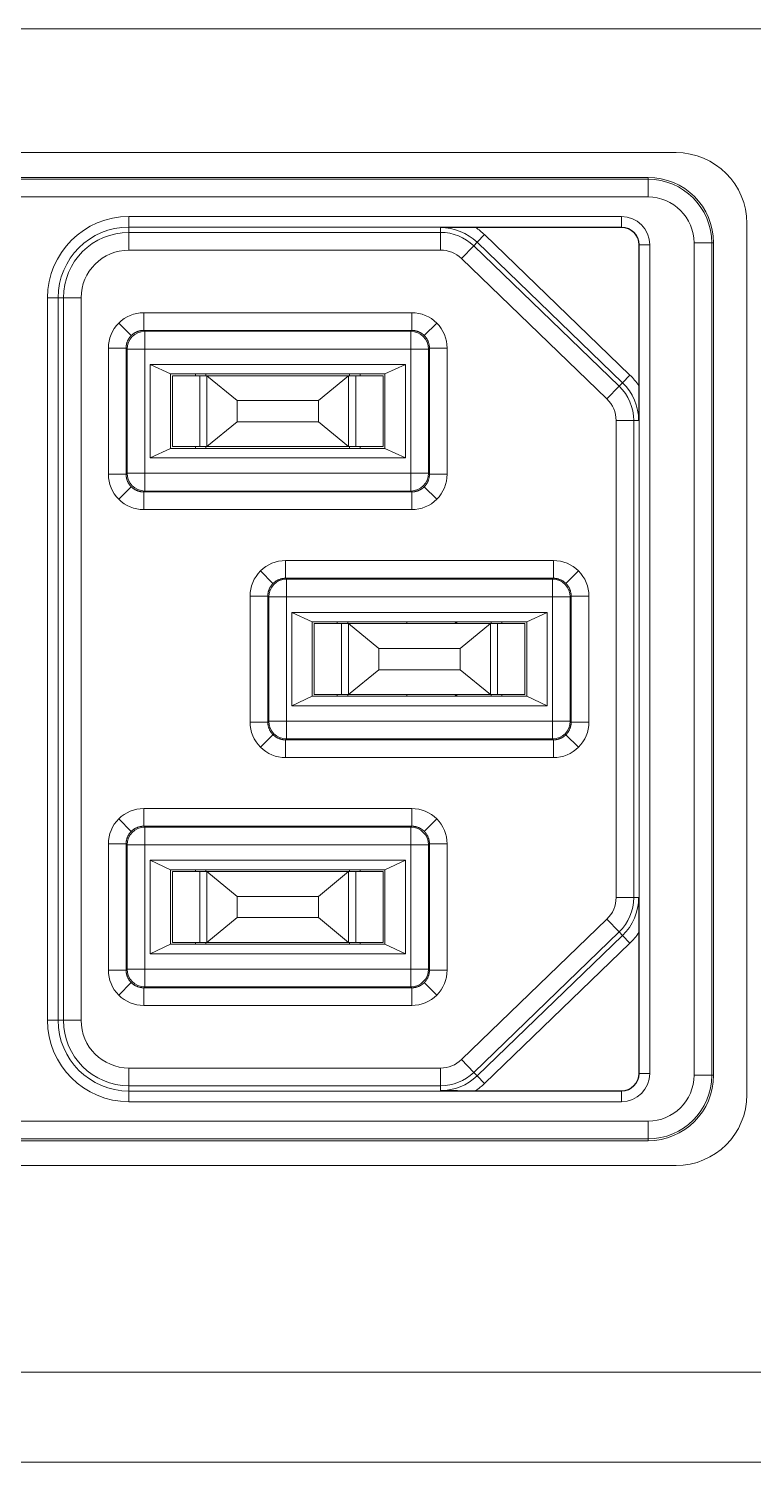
# Model space of a CAD drawing. Header units: metres. Extents: x 0.424 to 0.895, y -0.018 to 0.953.
# Drawn here: x 0.66552 to 0.68597, y 0.86661 to 0.90709 of the extents above; entities that cross this region are included whole.
import ezdxf

# ---------------------------------------------------------------- set-up
doc = ezdxf.new("R2010")
doc.units = ezdxf.units.M
doc.layers.add('Sichtbar (ISO)', color=7, linetype='Continuous', lineweight=50)
doc.layers.add('Sichtbar schmal (ISO)', color=7, linetype='Continuous', lineweight=35)

msp = doc.modelspace()

# ---------------------------------------------------------------- linework, layer by layer
at = {"layer": 'Sichtbar (ISO)', "lineweight": 9}
for p, q in [((0.6521897836999999, 0.903586928725143), (0.6837897836999998, 0.903586928725143)), ((0.6830000000000002, 0.9028868890251434), (0.6530000000000002, 0.9028868890251425)), ((0.6857897836999998, 0.901586928725143), (0.6857897836999998, 0.8769869287251431)), ((0.6822500000000002, 0.9014737551759384), (0.6781309300611753, 0.9014737551759384)), ((0.682736866150796, 0.8970087023267213), (0.6827368661507955, 0.9009868890251433)), ((0.6848500000000011, 0.8775368890251434), (0.6848500000000001, 0.9010368890251435)), ((0.6689476497308112, 0.8949689398327118), (0.6689476497308108, 0.8976048382175741)), ((0.6689476497308108, 0.8976048382175741), (0.67615235026919, 0.8976048382175742)), ((0.6695250000000003, 0.897336889025143), (0.6689476497308108, 0.8976048382175741)), ((0.67615235026919, 0.8976048382175742), (0.6755750000000005, 0.8973368890251432)), ((0.67615235026919, 0.8976048382175742), (0.67615235026919, 0.8949689398327119)), ((0.6695250000000003, 0.897336889025143), (0.6695250000000007, 0.895236889025143)), ((0.6755750000000005, 0.8973368890251432), (0.6695250000000003, 0.897336889025143)), ((0.6695750000000005, 0.8972868890251429), (0.6703500000000006, 0.8972868890251429)), ((0.6695750000000005, 0.8972868890251429), (0.6695750000000005, 0.895286889025143)), ((0.6702249999880794, 0.8972868890251429), (0.6702249999880794, 0.897336889025143)), ((0.6703500000000006, 0.8972868890251429), (0.6705500000000009, 0.8972868890251429)), ((0.6705250000000003, 0.897336889025143), (0.6705250000000003, 0.8972868890251429)), ((0.6745500000000004, 0.8972868890251431), (0.6705500000000004, 0.8972868890251429)), ((0.6705500000000009, 0.8952868890251431), (0.6705500000000004, 0.8972868890251429)), ((0.6714000000000008, 0.8965868890251429), (0.6705500000000004, 0.8972868890251429)), ((0.6745500000000004, 0.8972868890251431), (0.6737000000000005, 0.896586889025143)), ((0.6745500000000004, 0.8972868890251431), (0.6747500000000006, 0.8972868890251431)), ((0.6745500000000009, 0.8952868890251431), (0.6745500000000004, 0.8972868890251431)), ((0.6745750000000005, 0.8972868890251431), (0.6745750000000005, 0.8973368890251431)), ((0.6747500000000006, 0.8972868890251431), (0.6755250000000003, 0.8972868890251431)), ((0.6748750000119215, 0.8973368890251431), (0.6748750000119215, 0.8972868890251431)), ((0.6755250000000003, 0.8972868890251431), (0.6755250000000007, 0.8952868890251431)), ((0.6755750000000005, 0.895236889025143), (0.6755750000000005, 0.8973368890251432)), ((0.6737000000000005, 0.896586889025143), (0.6714000000000008, 0.8965868890251429)), ((0.6714000000000008, 0.895986889025143), (0.6714000000000008, 0.8965868890251429)), ((0.6737000000000005, 0.895986889025143), (0.6737000000000005, 0.896586889025143)), ((0.6705500000000009, 0.8952868890251431), (0.6714000000000008, 0.895986889025143)), ((0.6737000000000005, 0.895986889025143), (0.6714000000000008, 0.895986889025143)), ((0.6737000000000005, 0.895986889025143), (0.6745500000000009, 0.8952868890251431)), ((0.6689476497308112, 0.8949689398327118), (0.6695250000000007, 0.895236889025143)), ((0.6695250000000007, 0.895236889025143), (0.6755750000000005, 0.895236889025143)), ((0.6695750000000005, 0.895286889025143), (0.6703500000000006, 0.895286889025143)), ((0.6702249999880798, 0.895236889025143), (0.6702249999880798, 0.895286889025143)), ((0.6703500000000006, 0.895286889025143), (0.6705500000000009, 0.895286889025143)), ((0.6705250000000007, 0.895286889025143), (0.6705250000000007, 0.895236889025143)), ((0.6745500000000009, 0.8952868890251431), (0.6705500000000009, 0.8952868890251431)), ((0.6745500000000009, 0.8952868890251431), (0.6747500000000006, 0.8952868890251431)), ((0.6745750000000005, 0.895236889025143), (0.6745750000000005, 0.8952868890251431)), ((0.6747500000000006, 0.8952868890251431), (0.6755250000000007, 0.8952868890251431)), ((0.6748750000119215, 0.8952868890251431), (0.6748750000119215, 0.895236889025143)), ((0.6755750000000005, 0.895236889025143), (0.67615235026919, 0.8949689398327119)), ((0.67615235026919, 0.8949689398327119), (0.6689476497308112, 0.8949689398327118)), ((0.6729476497308112, 0.8906048382175742), (0.6801523502691905, 0.8906048382175744)), ((0.6735250000000007, 0.890336889025143), (0.6729476497308112, 0.8906048382175742)), ((0.6729476497308112, 0.8879689398327119), (0.6729476497308112, 0.8906048382175742)), ((0.6801523502691905, 0.8906048382175744), (0.6795750000000009, 0.8903368890251432)), ((0.6801523502691905, 0.8906048382175744), (0.6801523502691905, 0.8879689398327121)), ((0.6795750000000009, 0.8903368890251432), (0.6735250000000007, 0.890336889025143)), ((0.6735250000000007, 0.890336889025143), (0.6735250000000007, 0.8882368890251431)), ((0.6735750000000009, 0.8902868890251431), (0.674350000000001, 0.8902868890251431)), ((0.6735750000000009, 0.8902868890251431), (0.6735750000000009, 0.8882868890251429)), ((0.6742249999880798, 0.8902868890251431), (0.6742249999880798, 0.890336889025143)), ((0.674350000000001, 0.8902868890251431), (0.6745500000000009, 0.8902868890251431)), ((0.6745250000000007, 0.890336889025143), (0.6745250000000007, 0.8902868890251431)), ((0.6785500000000009, 0.8902868890251432), (0.6745500000000009, 0.8902868890251431)), ((0.6745500000000009, 0.8882868890251432), (0.6745500000000009, 0.8902868890251431)), ((0.6754000000000008, 0.889586889025143), (0.6745500000000009, 0.8902868890251431)), ((0.676190606163995, 0.8903368890251431), (0.676190606163995, 0.8902868890251431)), ((0.6775500000000009, 0.8902868890251432), (0.677600000000001, 0.8903368890251431)), ((0.677600000000001, 0.8903368890251431), (0.677600000000001, 0.8902868890251432)), ((0.6785500000000009, 0.8902868890251432), (0.677700000000001, 0.8895868890251433)), ((0.6785500000000009, 0.8902868890251432), (0.6787500000000006, 0.8902868890251432)), ((0.6785500000000009, 0.8882868890251434), (0.6785500000000009, 0.8902868890251432)), ((0.6785750000000009, 0.8902868890251432), (0.6785750000000009, 0.8903368890251431)), ((0.6787500000000006, 0.8902868890251432), (0.6795250000000007, 0.8902868890251432)), ((0.6788750000119219, 0.8903368890251431), (0.6788750000119219, 0.8902868890251432)), ((0.6795250000000007, 0.8902868890251432), (0.6795250000000007, 0.8882868890251432)), ((0.6795750000000009, 0.8882368890251431), (0.6795750000000009, 0.8903368890251432)), ((0.677700000000001, 0.8895868890251433), (0.6754000000000008, 0.889586889025143)), ((0.6754000000000008, 0.8889868890251431), (0.6754000000000008, 0.889586889025143)), ((0.677700000000001, 0.8889868890251433), (0.677700000000001, 0.8895868890251433)), ((0.6745500000000009, 0.8882868890251432), (0.6754000000000008, 0.8889868890251431)), ((0.677700000000001, 0.8889868890251433), (0.6754000000000008, 0.8889868890251431)), ((0.677700000000001, 0.8889868890251433), (0.6785500000000009, 0.8882868890251434)), ((0.6729476497308112, 0.8879689398327119), (0.6735250000000007, 0.8882368890251431)), ((0.6735250000000007, 0.8882368890251431), (0.6795750000000009, 0.8882368890251431)), ((0.6735750000000009, 0.8882868890251429), (0.674350000000001, 0.8882868890251429)), ((0.6742249999880798, 0.8882368890251431), (0.6742249999880798, 0.8882868890251429)), ((0.674350000000001, 0.8882868890251429), (0.6745500000000009, 0.8882868890251429)), ((0.6745250000000007, 0.8882868890251429), (0.6745250000000007, 0.8882368890251431)), ((0.6785500000000009, 0.8882868890251434), (0.6745500000000009, 0.8882868890251432)), ((0.676190606163995, 0.8882868890251432), (0.676190606163995, 0.8882368890251431)), ((0.677600000000001, 0.8882368890251431), (0.6775500000000009, 0.8882868890251432)), ((0.677600000000001, 0.8882868890251432), (0.677600000000001, 0.8882368890251431)), ((0.6785500000000009, 0.8882868890251432), (0.6787500000000006, 0.8882868890251432)), ((0.6785750000000009, 0.8882368890251431), (0.6785750000000009, 0.8882868890251432)), ((0.6787500000000006, 0.8882868890251432), (0.6795250000000007, 0.8882868890251432)), ((0.6788750000119219, 0.8882868890251432), (0.6788750000119219, 0.8882368890251431)), ((0.6795750000000009, 0.8882368890251431), (0.6801523502691905, 0.8879689398327121)), ((0.6801523502691905, 0.8879689398327121), (0.6729476497308112, 0.8879689398327119)), ((0.6689476497308112, 0.8809689398327117), (0.6689476497308112, 0.883604838217574)), ((0.6689476497308112, 0.883604838217574), (0.6761523502691905, 0.8836048382175743)), ((0.6695250000000013, 0.883336889025143), (0.6689476497308112, 0.883604838217574)), ((0.6755750000000009, 0.8833368890251431), (0.6695250000000013, 0.8833368890251428)), ((0.6695250000000013, 0.883336889025143), (0.6695250000000013, 0.881236889025143)), ((0.6695750000000009, 0.8832868890251429), (0.670350000000001, 0.8832868890251429)), ((0.6695750000000009, 0.8832868890251429), (0.6695750000000009, 0.8812868890251427)), ((0.6702249999880803, 0.8832868890251429), (0.6702249999880803, 0.883336889025143)), ((0.670350000000001, 0.8832868890251429), (0.6705500000000009, 0.8832868890251429)), ((0.6705250000000013, 0.883336889025143), (0.6705250000000013, 0.8832868890251429)), ((0.6745500000000009, 0.8832868890251433), (0.6705500000000009, 0.883286889025143)), ((0.6705500000000009, 0.881286889025143), (0.6705500000000009, 0.883286889025143)), ((0.6714000000000012, 0.8825868890251429), (0.6705500000000009, 0.883286889025143)), ((0.6745500000000009, 0.8832868890251433), (0.673700000000001, 0.8825868890251432)), ((0.6745500000000009, 0.883286889025143), (0.6747500000000011, 0.883286889025143)), ((0.6745500000000009, 0.8812868890251433), (0.6745500000000009, 0.8832868890251433)), ((0.6745750000000009, 0.883286889025143), (0.6745750000000009, 0.8833368890251431)), ((0.6747500000000011, 0.883286889025143), (0.6755250000000013, 0.883286889025143)), ((0.6748750000119219, 0.8833368890251431), (0.6748750000119219, 0.883286889025143)), ((0.6755250000000013, 0.883286889025143), (0.6755250000000013, 0.8812868890251433)), ((0.6761523502691905, 0.8836048382175743), (0.6755750000000009, 0.8833368890251431)), ((0.6755750000000009, 0.881236889025143), (0.6755750000000009, 0.8833368890251431)), ((0.6761523502691905, 0.8836048382175743), (0.6761523502691905, 0.880968939832712)), ((0.673700000000001, 0.8825868890251432), (0.6714000000000012, 0.8825868890251429)), ((0.6714000000000012, 0.881986889025143), (0.6714000000000012, 0.8825868890251429)), ((0.673700000000001, 0.881986889025143), (0.673700000000001, 0.8825868890251432)), ((0.6705500000000009, 0.881286889025143), (0.6714000000000012, 0.881986889025143)), ((0.673700000000001, 0.881986889025143), (0.6714000000000012, 0.881986889025143)), ((0.673700000000001, 0.881986889025143), (0.6745500000000009, 0.8812868890251433)), ((0.6695750000000009, 0.8812868890251427), (0.670350000000001, 0.881286889025143)), ((0.6702249999880803, 0.881236889025143), (0.6702249999880803, 0.8812868890251427)), ((0.670350000000001, 0.881286889025143), (0.6705500000000009, 0.881286889025143)), ((0.6705250000000013, 0.881286889025143), (0.6705250000000013, 0.881236889025143)), ((0.6745500000000009, 0.8812868890251433), (0.6705500000000009, 0.881286889025143)), ((0.6745500000000009, 0.8812868890251433), (0.6747500000000011, 0.8812868890251433)), ((0.6745750000000009, 0.881236889025143), (0.6745750000000009, 0.881286889025143)), ((0.6747500000000011, 0.8812868890251433), (0.6755250000000013, 0.8812868890251433)), ((0.6748750000119219, 0.8812868890251433), (0.6748750000119219, 0.881236889025143)), ((0.6827368661507964, 0.8775868890251435), (0.682736866150796, 0.8815650757235655)), ((0.6689476497308112, 0.8809689398327117), (0.6695250000000013, 0.881236889025143)), ((0.6761523502691905, 0.880968939832712), (0.6689476497308112, 0.8809689398327117)), ((0.6695250000000013, 0.881236889025143), (0.6755750000000009, 0.881236889025143)), ((0.6755750000000009, 0.881236889025143), (0.6761523502691905, 0.880968939832712)), ((0.6781309300611763, 0.877100022874348), (0.6822500000000011, 0.877100022874348)), ((0.6530000000000011, 0.8756868890251424), (0.6830000000000012, 0.8756868890251435)), ((0.6837897836999998, 0.874986928725143), (0.6521897836999999, 0.874986928725143))]:
    msp.add_line(p, q, dxfattribs=at)
for centre, radius, start, end in [((0.6837897836999998, 0.901586928725143), 0.002, 0, 90), ((0.6830000000000007, 0.9010368890251435), 0.001849999999999909, 0, 90), ((0.6822500000000002, 0.9009868890251433), 0.0004868661507953221, 0, 90), ((0.6822500000000011, 0.8775868890251435), 0.0004868661507952083, 270, 0), ((0.6830000000000012, 0.8775368890251434), 0.001850000000000023, 270, 0), ((0.6837897836999998, 0.8769869287251431), 0.002, 270, 0)]:
    msp.add_arc(centre, radius, start, end, dxfattribs=at)
for points, knots in [([(0.6771439606612477, 0.9014715205562187), (0.6772623870607315, 0.901471920047752), (0.6776203096668567, 0.901473096772506), (0.6779998222770721, 0.9014737551759384), (0.6781309300611753, 0.9014737551759384)], [0, 0, 0, 0.2500000000000002, 0.7499999999999915, 1, 1, 1]), ([(0.6827346315310767, 0.8825520451234932), (0.6827350310226099, 0.8824336187240066), (0.6827362077473637, 0.8820756961178844), (0.682736866150796, 0.8816961835076689), (0.682736866150796, 0.8815650757235654)], [0, 0, 0, 0.25000000000003, 0.7500000000002399, 1, 1, 1])]:
    msp.add_open_spline(points, degree=2, knots=knots, dxfattribs=at)
for points in [[(0.682736866150796, 0.8970087023267213), (0.682736866150796, 0.8968775897001031), (0.6827364386928614, 0.8966246000472815), (0.6827358039343155, 0.8963787241607765), (0.6827350290582924, 0.8961395770186391), (0.6827346315310763, 0.8960217329267937)], [(0.6781309300611763, 0.8771000228743481), (0.6779998174345581, 0.8771000228743481), (0.6777468277817368, 0.8771004503322821), (0.6775009518952313, 0.8771010850908283), (0.6772618047530921, 0.8771018599668512), (0.6771439606612482, 0.8771022574940674)]]:
    msp.add_open_spline(points, degree=2, dxfattribs=at)
at = {"layer": 'Sichtbar schmal (ISO)', "lineweight": 9}
for p, q in [((0.7539999999999998, 0.9070868890251427), (0.5205999999999997, 0.9070868890251427)), ((0.6530000000000002, 0.9028343715139142), (0.6830000000000002, 0.9028343715139149)), ((0.6830000000000002, 0.9028343715139149), (0.6830000000000002, 0.9028868890251434)), ((0.6830000000000002, 0.9023344476663367), (0.6830000000000002, 0.9028343715139149)), ((0.6830000000000002, 0.9023344476663367), (0.6530000000000002, 0.9023344476663357)), ((0.6683500000000006, 0.901784645956899), (0.6822500000000002, 0.9017846459568992)), ((0.6683500000000006, 0.901784645956899), (0.6683500000000006, 0.9014846544054234)), ((0.6822500000000002, 0.9014846544054238), (0.6822500000000002, 0.9017846459568992)), ((0.6822500000000002, 0.9014846544054238), (0.6683500000000006, 0.9014846544054231)), ((0.6683500000000006, 0.9013345082122228), (0.6683500000000006, 0.9014846544054231)), ((0.6683500000000006, 0.9013345082122228), (0.6771439606612477, 0.901334508212223)), ((0.6683500000000006, 0.9008345222930971), (0.6683500000000006, 0.9013345082122228)), ((0.6771439606612477, 0.901334508212223), (0.6771439606612477, 0.9014715205562187)), ((0.6771439606612477, 0.901334508212223), (0.6771439606612477, 0.9008345222930974)), ((0.6783836640236561, 0.9012706394370253), (0.6781752723813568, 0.9010548435742836)), ((0.6783836640236561, 0.9012706394370253), (0.682489703362409, 0.8973054833386758)), ((0.6822500000000002, 0.9014737551759384), (0.6822500000000002, 0.9014846544054238)), ((0.6771439606612477, 0.9008345222930974), (0.6683500000000006, 0.9008345222930971)), ((0.6780800956097439, 0.9009562851421097), (0.6777327762059114, 0.9005966253708737)), ((0.6780800956097439, 0.9009562851421099), (0.6781752723813568, 0.9010548435742838)), ((0.6780800956097439, 0.9009562851421099), (0.6821861349484968, 0.8969911290437602)), ((0.6822813117201096, 0.897089687475934), (0.6781752723813568, 0.9010548435742838)), ((0.6827368661507955, 0.9009868890251433), (0.6827477653802809, 0.9009868890251433)), ((0.6827477653802809, 0.9009868890251433), (0.6830477569317561, 0.9009868890251433)), ((0.6827477653802814, 0.8775868890251435), (0.6827477653802809, 0.9009868890251433)), ((0.6830477569317561, 0.9009868890251433), (0.683047756931757, 0.8775868890251435)), ((0.6842975586411937, 0.9010368890251435), (0.6847974824887721, 0.9010368890251435)), ((0.6842975586411947, 0.8775368890251434), (0.6842975586411937, 0.9010368890251435)), ((0.6847974824887721, 0.9010368890251435), (0.6848500000000001, 0.9010368890251435)), ((0.6847974824887721, 0.9010368890251435), (0.6847974824887726, 0.8775368890251434)), ((0.6818388155446644, 0.896631469272524), (0.6777327762059114, 0.9005966253708737)), ((0.6660522430682452, 0.8790868890251429), (0.6660522430682447, 0.8994868890251428)), ((0.6660522430682447, 0.8994868890251428), (0.6663522346197203, 0.8994868890251428)), ((0.6663522346197203, 0.8994868890251428), (0.6663522346197207, 0.8790868890251429)), ((0.6665023808129206, 0.8994868890251428), (0.6663522346197203, 0.8994868890251428)), ((0.666502380812921, 0.8790868890251426), (0.6665023808129206, 0.8994868890251428)), ((0.6670023667320463, 0.8994868890251428), (0.6665023808129206, 0.8994868890251428)), ((0.6670023667320463, 0.8994868890251428), (0.6670023667320472, 0.8790868890251429)), ((0.6687689625032146, 0.8990678884449927), (0.6763310374967866, 0.8990678884449932)), ((0.6687689625032146, 0.8985679074834609), (0.6687689625032146, 0.8990678884449927)), ((0.6763310374967866, 0.8990678884449932), (0.6763310374967866, 0.898567907483461)), ((0.6684154044950766, 0.8984214845300666), (0.6680618780274051, 0.8987750109977379)), ((0.6766845955049245, 0.8984214845300671), (0.6770381219725957, 0.8987750109977384)), ((0.6763310374967866, 0.898567907483461), (0.6687689625032146, 0.8985679074834609)), ((0.6687689625032146, 0.8985679074834609), (0.668795655605298, 0.8985412143813776)), ((0.668795655605298, 0.8985412143813776), (0.6763043443947029, 0.8985412143813778)), ((0.668795655605298, 0.8985412143813774), (0.668795655605298, 0.8980412334198453)), ((0.6763043443947029, 0.8985412143813778), (0.6763310374967866, 0.898567907483461)), ((0.6763043443947029, 0.8980412334198457), (0.6763043443947029, 0.8985412143813778)), ((0.6677690005801508, 0.894505851528357), (0.6677690005801503, 0.8980679265219287)), ((0.6682689815416827, 0.8980679265219287), (0.6677690005801503, 0.8980679265219287)), ((0.6682689815416827, 0.8980679265219289), (0.6682689815416827, 0.894505851528357)), ((0.6682956746437659, 0.8980412334198453), (0.6682689815416827, 0.8980679265219289)), ((0.6682956746437659, 0.8945325446304403), (0.6682956746437659, 0.8980412334198453)), ((0.6682956746437659, 0.8980412334198453), (0.668795655605298, 0.8980412334198453)), ((0.6763043443947029, 0.8980412334198457), (0.668795655605298, 0.8980412334198453)), ((0.668795655605298, 0.8980412334198453), (0.6687956556052984, 0.8945325446304403)), ((0.6763043443947029, 0.8980412334198457), (0.6768043253562352, 0.8980412334198457)), ((0.6763043443947033, 0.8945325446304405), (0.6763043443947029, 0.8980412334198457)), ((0.6768310184583185, 0.8980679265219289), (0.6768043253562352, 0.8980412334198457)), ((0.6768043253562352, 0.8980412334198457), (0.6768043253562352, 0.8945325446304405)), ((0.6773309994198505, 0.8980679265219289), (0.6768310184583185, 0.8980679265219289)), ((0.6768310184583185, 0.8945058515283573), (0.6768310184583185, 0.8980679265219289)), ((0.6773309994198505, 0.8980679265219291), (0.6773309994198505, 0.8945058515283573)), ((0.6703500000000006, 0.8972868890251429), (0.6703500000000006, 0.895286889025143)), ((0.6747500000000006, 0.8972868890251431), (0.6747500000000006, 0.8952868890251431)), ((0.6821861349484968, 0.8969911290437602), (0.6822813117201096, 0.897089687475934)), ((0.682489703362409, 0.8973054833386758), (0.6822813117201096, 0.897089687475934)), ((0.6821861349484968, 0.89699112904376), (0.6818388155446644, 0.896631469272524)), ((0.6820976332679549, 0.8825520451234931), (0.6820976332679545, 0.8960217329267937)), ((0.6825976191870806, 0.8960217329267937), (0.6820976332679545, 0.8960217329267937)), ((0.6825976191870806, 0.8960217329267937), (0.6827346315310763, 0.8960217329267937)), ((0.6825976191870806, 0.8960217329267937), (0.6825976191870811, 0.8825520451234931)), ((0.6682689815416827, 0.894505851528357), (0.6677690005801508, 0.894505851528357)), ((0.6682689815416827, 0.894505851528357), (0.6682956746437659, 0.8945325446304403)), ((0.6682956746437659, 0.8945325446304403), (0.6687956556052984, 0.8945325446304403)), ((0.6687956556052984, 0.8940325636689083), (0.6687956556052984, 0.8945325446304403)), ((0.6687956556052984, 0.8945325446304403), (0.6763043443947033, 0.8945325446304405)), ((0.6763043443947033, 0.8945325446304405), (0.6768043253562352, 0.8945325446304405)), ((0.6763043443947033, 0.8945325446304405), (0.6763043443947033, 0.8940325636689085)), ((0.6768043253562352, 0.8945325446304405), (0.6768310184583185, 0.8945058515283573)), ((0.6773309994198505, 0.8945058515283573), (0.6768310184583185, 0.8945058515283573)), ((0.6684154044950772, 0.8941522935202189), (0.6680618780274056, 0.8937987670525477)), ((0.6687956556052984, 0.8940325636689083), (0.6687689625032146, 0.894005870566825)), ((0.668768962503215, 0.8940058705668248), (0.668768962503215, 0.8935058896052929)), ((0.6687689625032146, 0.894005870566825), (0.6763310374967866, 0.8940058705668252)), ((0.6763043443947033, 0.8940325636689085), (0.6687956556052984, 0.8940325636689083)), ((0.6763310374967866, 0.8940058705668252), (0.6763043443947033, 0.8940325636689085)), ((0.6763310374967866, 0.8935058896052931), (0.6763310374967866, 0.8940058705668252)), ((0.6766845955049245, 0.8941522935202192), (0.6770381219725957, 0.8937987670525479)), ((0.6763310374967866, 0.8935058896052931), (0.668768962503215, 0.8935058896052929)), ((0.6727689625032146, 0.8920678884449931), (0.6803310374967866, 0.8920678884449933)), ((0.6727689625032146, 0.8920678884449931), (0.6727689625032146, 0.891567907483461)), ((0.6803310374967866, 0.8915679074834612), (0.6803310374967866, 0.8920678884449933)), ((0.6724154044950771, 0.891421484530067), (0.6720618780274056, 0.8917750109977383)), ((0.6727689625032146, 0.891567907483461), (0.6727956556052984, 0.8915412143813777)), ((0.6803310374967866, 0.8915679074834612), (0.6727689625032146, 0.891567907483461)), ((0.6727956556052984, 0.8915412143813777), (0.6803043443947033, 0.8915412143813777)), ((0.6727956556052984, 0.8910412334198453), (0.6727956556052984, 0.8915412143813775)), ((0.6803043443947033, 0.8915412143813777), (0.6803310374967866, 0.8915679074834612)), ((0.6803043443947033, 0.8915412143813777), (0.6803043443947033, 0.8910412334198456)), ((0.6806845955049246, 0.8914214845300672), (0.6810381219725957, 0.8917750109977385)), ((0.6717690005801508, 0.8910679265219288), (0.6722689815416827, 0.8910679265219288)), ((0.6717690005801508, 0.8875058515283571), (0.6717690005801508, 0.8910679265219288)), ((0.6722956746437665, 0.8910412334198453), (0.6722689815416827, 0.8910679265219288)), ((0.6722689815416827, 0.8910679265219288), (0.6722689815416831, 0.8875058515283571)), ((0.6727956556052984, 0.8910412334198453), (0.6722956746437659, 0.8910412334198453)), ((0.6722956746437665, 0.8875325446304405), (0.6722956746437665, 0.8910412334198453)), ((0.6803043443947033, 0.8910412334198456), (0.6727956556052984, 0.8910412334198453)), ((0.6727956556052984, 0.8910412334198453), (0.6727956556052984, 0.8875325446304405)), ((0.6803043443947033, 0.8875325446304406), (0.6803043443947033, 0.8910412334198456)), ((0.6808043253562353, 0.8910412334198456), (0.6803043443947033, 0.8910412334198456)), ((0.6808310184583185, 0.891067926521929), (0.6808043253562353, 0.8910412334198456)), ((0.6808043253562353, 0.8910412334198456), (0.6808043253562353, 0.8875325446304406)), ((0.6808310184583185, 0.8875058515283574), (0.6808310184583185, 0.891067926521929)), ((0.6808310184583185, 0.8910679265219292), (0.681330999419851, 0.8910679265219292)), ((0.681330999419851, 0.891067926521929), (0.681330999419851, 0.8875058515283574)), ((0.674350000000001, 0.8902868890251431), (0.674350000000001, 0.8882868890251429)), ((0.6787500000000006, 0.8902868890251432), (0.6787500000000006, 0.8882868890251432)), ((0.6717690005801508, 0.8875058515283571), (0.6722689815416831, 0.8875058515283571)), ((0.6722689815416831, 0.8875058515283571), (0.6722956746437665, 0.8875325446304405)), ((0.6727956556052984, 0.8875325446304405), (0.6722956746437665, 0.8875325446304405)), ((0.6727956556052984, 0.8875325446304405), (0.6803043443947033, 0.8875325446304406)), ((0.6727956556052984, 0.8875325446304405), (0.6727956556052984, 0.8870325636689084)), ((0.6803043443947033, 0.8870325636689087), (0.6803043443947033, 0.8875325446304406)), ((0.6808043253562353, 0.8875325446304406), (0.6803043443947033, 0.8875325446304406)), ((0.6808043253562353, 0.8875325446304406), (0.6808310184583185, 0.8875058515283574)), ((0.6808310184583185, 0.8875058515283574), (0.681330999419851, 0.8875058515283574)), ((0.6724154044950771, 0.887152293520219), (0.6720618780274056, 0.8867987670525476)), ((0.6727956556052984, 0.8870325636689084), (0.672768962503215, 0.8870058705668249)), ((0.672768962503215, 0.8870058705668249), (0.6803310374967866, 0.8870058705668251)), ((0.672768962503215, 0.8865058896052928), (0.672768962503215, 0.8870058705668249)), ((0.6803043443947033, 0.8870325636689087), (0.6727956556052984, 0.8870325636689084)), ((0.6803310374967866, 0.8870058705668251), (0.6803043443947033, 0.8870325636689087)), ((0.6803310374967866, 0.8870058705668251), (0.6803310374967866, 0.8865058896052933)), ((0.6806845955049246, 0.8871522935202194), (0.6810381219725962, 0.886798767052548)), ((0.6803310374967866, 0.8865058896052933), (0.672768962503215, 0.8865058896052928)), ((0.668768962503215, 0.885067888444993), (0.6763310374967866, 0.8850678884449931)), ((0.668768962503215, 0.8845679074834609), (0.668768962503215, 0.885067888444993)), ((0.6763310374967866, 0.884567907483461), (0.6763310374967866, 0.8850678884449931)), ((0.6684154044950772, 0.8844214845300666), (0.668061878027406, 0.8847750109977381)), ((0.6763310374967866, 0.884567907483461), (0.668768962503215, 0.8845679074834608)), ((0.668768962503215, 0.8845679074834608), (0.6687956556052984, 0.8845412143813776)), ((0.6687956556052984, 0.8845412143813776), (0.6763043443947033, 0.8845412143813778)), ((0.6687956556052984, 0.8845412143813776), (0.6687956556052984, 0.8840412334198454)), ((0.6763043443947033, 0.8845412143813778), (0.6763310374967866, 0.884567907483461)), ((0.6763043443947033, 0.8840412334198455), (0.6763043443947033, 0.8845412143813776)), ((0.6766845955049245, 0.8844214845300669), (0.6770381219725962, 0.8847750109977381)), ((0.6677690005801512, 0.880505851528357), (0.6677690005801508, 0.8840679265219287)), ((0.6682689815416831, 0.8840679265219287), (0.6677690005801508, 0.8840679265219287)), ((0.6682689815416831, 0.8840679265219287), (0.6682689815416831, 0.880505851528357)), ((0.6682956746437665, 0.8840412334198453), (0.6682689815416831, 0.8840679265219287)), ((0.6682956746437665, 0.8805325446304403), (0.6682956746437665, 0.8840412334198453)), ((0.6682956746437665, 0.8840412334198454), (0.6687956556052984, 0.8840412334198454)), ((0.6763043443947033, 0.8840412334198455), (0.6687956556052984, 0.8840412334198454)), ((0.6687956556052984, 0.8840412334198454), (0.6687956556052984, 0.8805325446304404)), ((0.6763043443947033, 0.8840412334198455), (0.6768043253562357, 0.8840412334198455)), ((0.6763043443947038, 0.8805325446304405), (0.6763043443947033, 0.8840412334198455)), ((0.6768310184583191, 0.8840679265219291), (0.6768043253562357, 0.8840412334198455)), ((0.6768043253562357, 0.8840412334198455), (0.6768043253562357, 0.8805325446304405)), ((0.6768310184583191, 0.8840679265219291), (0.677330999419851, 0.8840679265219291)), ((0.6768310184583191, 0.8805058515283573), (0.6768310184583191, 0.8840679265219291)), ((0.677330999419851, 0.8840679265219291), (0.677330999419851, 0.8805058515283573)), ((0.670350000000001, 0.8832868890251429), (0.670350000000001, 0.881286889025143)), ((0.6747500000000011, 0.883286889025143), (0.6747500000000011, 0.8812868890251433)), ((0.6825976191870811, 0.8825520451234931), (0.6820976332679549, 0.8825520451234931)), ((0.6825976191870811, 0.8825520451234931), (0.6827346315310767, 0.8825520451234931)), ((0.6777327762059123, 0.8779771526794127), (0.6818388155446649, 0.8819423087777625)), ((0.6821861349484972, 0.8815826490065264), (0.6818388155446649, 0.8819423087777625)), ((0.6821861349484972, 0.8815826490065264), (0.6780800956097444, 0.8776174929081766)), ((0.6781752723813577, 0.8775189344760028), (0.6822813117201101, 0.8814840905743528)), ((0.6824897033624094, 0.881268294711611), (0.678383664023657, 0.877303138613261)), ((0.6821861349484972, 0.8815826490065264), (0.6822813117201101, 0.8814840905743528)), ((0.6824897033624094, 0.881268294711611), (0.6822813117201101, 0.8814840905743528)), ((0.6677690005801512, 0.880505851528357), (0.6682689815416831, 0.880505851528357)), ((0.6682689815416831, 0.880505851528357), (0.6682956746437665, 0.8805325446304404)), ((0.6682956746437665, 0.8805325446304404), (0.6687956556052984, 0.8805325446304404)), ((0.6687956556052984, 0.8800325636689084), (0.6687956556052984, 0.8805325446304404)), ((0.6687956556052984, 0.8805325446304404), (0.6763043443947038, 0.8805325446304405)), ((0.6763043443947038, 0.8805325446304405), (0.6763043443947038, 0.8800325636689086)), ((0.6763043443947038, 0.8805325446304405), (0.6768043253562357, 0.8805325446304405)), ((0.6768043253562357, 0.8805325446304405), (0.6768310184583191, 0.8805058515283573)), ((0.677330999419851, 0.8805058515283573), (0.6768310184583191, 0.8805058515283573)), ((0.6684154044950776, 0.880152293520219), (0.668061878027406, 0.8797987670525476)), ((0.676684595504925, 0.8801522935202193), (0.6770381219725962, 0.879798767052548)), ((0.6687956556052984, 0.8800325636689081), (0.668768962503215, 0.8800058705668248)), ((0.668768962503215, 0.8800058705668248), (0.676331037496787, 0.880005870566825)), ((0.668768962503215, 0.8795058896052926), (0.668768962503215, 0.8800058705668248)), ((0.6763043443947038, 0.8800325636689086), (0.6687956556052984, 0.8800325636689081)), ((0.676331037496787, 0.880005870566825), (0.6763043443947038, 0.8800325636689086)), ((0.676331037496787, 0.8795058896052932), (0.676331037496787, 0.880005870566825)), ((0.676331037496787, 0.8795058896052932), (0.668768962503215, 0.8795058896052926)), ((0.6660522430682452, 0.8790868890251429), (0.6663522346197207, 0.8790868890251429)), ((0.666502380812921, 0.8790868890251426), (0.6663522346197207, 0.8790868890251429)), ((0.6670023667320472, 0.8790868890251429), (0.666502380812921, 0.8790868890251429)), ((0.668350000000001, 0.8777392557571886), (0.6771439606612482, 0.8777392557571891)), ((0.668350000000001, 0.8777392557571886), (0.668350000000001, 0.8772392698380629)), ((0.6771439606612482, 0.8777392557571891), (0.6771439606612482, 0.8772392698380633)), ((0.6777327762059123, 0.8779771526794127), (0.6780800956097444, 0.8776174929081766)), ((0.6780800956097444, 0.8776174929081766), (0.6781752723813577, 0.8775189344760028)), ((0.668350000000001, 0.8772392698380629), (0.668350000000001, 0.8770891236448625)), ((0.6771439606612482, 0.8772392698380633), (0.668350000000001, 0.8772392698380629)), ((0.6771439606612482, 0.8772392698380633), (0.6771439606612482, 0.8771022574940676)), ((0.678383664023657, 0.877303138613261), (0.6781752723813577, 0.8775189344760028)), ((0.6827368661507964, 0.8775868890251435), (0.6827477653802814, 0.8775868890251435)), ((0.6827477653802814, 0.8775868890251435), (0.683047756931757, 0.8775868890251435)), ((0.6842975586411947, 0.8775368890251434), (0.6847974824887726, 0.8775368890251434)), ((0.6847974824887726, 0.8775368890251434), (0.6848500000000011, 0.8775368890251434)), ((0.668350000000001, 0.8767891320933869), (0.668350000000001, 0.8770891236448625)), ((0.668350000000001, 0.8770891236448625), (0.6822500000000011, 0.8770891236448629)), ((0.6822500000000011, 0.877100022874348), (0.6822500000000011, 0.8770891236448629)), ((0.6822500000000011, 0.8770891236448629), (0.6822500000000011, 0.8767891320933875)), ((0.6822500000000011, 0.8767891320933875), (0.668350000000001, 0.8767891320933869)), ((0.6530000000000011, 0.8762393303839491), (0.6830000000000012, 0.87623933038395)), ((0.6830000000000012, 0.87623933038395), (0.6830000000000012, 0.8757394065363718)), ((0.6830000000000012, 0.8757394065363718), (0.6530000000000011, 0.8757394065363708)), ((0.6830000000000012, 0.8757394065363718), (0.6830000000000012, 0.8756868890251435)), ((0.5205999999999997, 0.8691549535022407), (0.7539999999999998, 0.8691549535022404)), ((0.7539999999999998, 0.8666066559609966), (0.5205999999999997, 0.8666066559609967))]:
    msp.add_line(p, q, dxfattribs=at)
at = {"layer": 'Sichtbar schmal (ISO)', "lineweight": 9, "flags": 128}
for points in [[(0.668795655605298, 0.8985412143813774, 0.4141597175552763), (0.6682956746437659, 0.8980412334198452)], [(0.6768043253562352, 0.8980412334198457, 0.4141597175539488), (0.6763043443947029, 0.8985412143813778)], [(0.6682956746437659, 0.8945325446304403, 0.4141597175542754), (0.6687956556052984, 0.8940325636689084)], [(0.6763043443947033, 0.8940325636689085, 0.4141597175545356), (0.6768043253562352, 0.8945325446304405)], [(0.6727956556052984, 0.8915412143813775, 0.4141597175549975), (0.6722956746437665, 0.8910412334198453)], [(0.6808043253562353, 0.8910412334198456, 0.4141597175551452), (0.6803043443947033, 0.8915412143813777)], [(0.6722956746437665, 0.8875325446304406, 0.4141597175543233), (0.6727956556052984, 0.8870325636689086)], [(0.6803043443947033, 0.8870325636689086, 0.4141597175554573), (0.6808043253562353, 0.8875325446304406)], [(0.6687956556052984, 0.8845412143813776, 0.4141597175549975), (0.6682956746437665, 0.8840412334198454)], [(0.6768043253562352, 0.8840412334198458, 0.4141597175549309), (0.6763043443947033, 0.8845412143813776)], [(0.6682956746437665, 0.8805325446304404, 0.4141597175541423), (0.6687956556052984, 0.8800325636689083)], [(0.6763043443947038, 0.8800325636689084, 0.4141597175541423), (0.6768043253562357, 0.8805325446304405)]]:
    msp.add_lwpolyline(points, format="xyb", dxfattribs=at)
at = {"layer": 'Sichtbar schmal (ISO)', "lineweight": 9}
for centre, radius, start, end in [((0.6830000000000007, 0.9010368890251435), 0.001797482488771493, 0, 90), ((0.6830000000000007, 0.9010368890251435), 0.001297558641193064, 0, 90), ((0.6683500000000006, 0.8994868890251428), 0.002297756931755884, 90.00000000001137, 180), ((0.6822500000000002, 0.9009868890251433), 0.0007977569317558846, 0, 90), ((0.6683500000000006, 0.8994868890251428), 0.001997765380280384, 90, 180), ((0.6683500000000006, 0.8994868890251428), 0.001847619187079886, 90, 180), ((0.6771439606612477, 0.8999868890251431), 0.001484631531075571, 46.00000000000077, 90), ((0.6771439606612477, 0.8999868890251431), 0.001347619187079914, 46.00000000000385, 90), ((0.6771439606612477, 0.8999868890251435), 0.001784623082550918, 45.99999999999867, 56.42412342636908), ((0.6822500000000002, 0.9009868890251433), 0.0004977653802807254, 0, 90), ((0.6683500000000006, 0.8994868890251428), 0.001347633267954052, 90, 180), ((0.6771439606612477, 0.8999868890251431), 0.0008476332679539577, 46.00000000000263, 90), ((0.6687689539800705, 0.898067924795751), 0.0009999636492783002, 89.99951164206496, 134.9995847414854), ((0.6763310478406122, 0.8980679291913635), 0.0009999592536831482, 45.00031093475722, 90.00059268169932), ((0.6687689598337799, 0.8980679368657547), 0.0009999592536831482, 135.0003109347572, 180.0005926812759), ((0.6763310357706084, 0.8980679350450731), 0.0009999636492784138, 359.9995116422213, 44.99958474147161), ((0.6812500000000007, 0.8960217329267937), 0.001484631531075593, 0, 46.0000000000008), ((0.6812500000000007, 0.8960217329267937), 0.001784623082551207, 33.57587657362993, 46.00000000000375), ((0.6812500000000007, 0.8960217329267937), 0.001347619187079999, 0, 46.00000000000387), ((0.6812500000000007, 0.8960217329267937), 0.0008476332679538246, 0, 46.00000000000261), ((0.6687689642293928, 0.894505843005213), 0.0009999636492784138, 179.9995116422213, 224.9995847414716), ((0.6763310401662208, 0.8945058411845315), 0.0009999592536831482, 315.0003109347572, 0.0005926812758616506), ((0.668768952159389, 0.8945058488589226), 0.0009999592536831482, 225.0003109347572, 270.0005926817254), ((0.6763310460199307, 0.8945058532545351), 0.0009999636492784138, 269.9995116420649, 314.9995847414854), ((0.672768953980071, 0.8910679247957511), 0.0009999636492784138, 89.99951164206496, 134.9995847414854), ((0.6803310478406126, 0.8910679291913637), 0.0009999592536831482, 45.00031093475722, 90.0005926817254), ((0.6727689598337804, 0.8910679368657546), 0.0009999592536831482, 135.0003109347572, 180.0005926812759), ((0.6803310357706088, 0.8910679350450732), 0.0009999636492784138, 359.9995116422213, 44.99958474147161), ((0.6727689642293928, 0.887505843005213), 0.0009999636492784138, 179.9995116422213, 224.9995847414716), ((0.6803310401662213, 0.8875058411845316), 0.0009999592536831482, 315.0003109347572, 0.0005926812758616506), ((0.672768952159389, 0.8875058488589225), 0.0009999592536831482, 225.0003109347572, 270.0005926817254), ((0.6803310460199307, 0.8875058532545352), 0.0009999636492784138, 269.9995116420649, 314.9995847414854), ((0.6687689539800711, 0.8840679247957509), 0.0009999636492783002, 89.99951164206496, 134.9995847414854), ((0.6763310478406126, 0.8840679291913635), 0.0009999592536831482, 45.00031093475722, 90.00059268169932), ((0.6687689598337804, 0.8840679368657545), 0.0009999592536831482, 135.0003109347572, 180.0005926812759), ((0.6763310357706088, 0.8840679350450731), 0.0009999636492784138, 359.9995116422213, 44.99958474147161), ((0.6812500000000007, 0.882552045123493), 0.0008476332679542737, 314.0000000000194, 0), ((0.6812500000000011, 0.882552045123493), 0.001347619187079914, 313.9999999999961, 0), ((0.6812500000000011, 0.8825520451234931), 0.001484631531075571, 313.9999999999992, 0), ((0.6812500000000011, 0.882552045123493), 0.001784623082550918, 314.0000000000013, 326.4241234263762), ((0.6687689642293932, 0.8805058430052128), 0.0009999636492784138, 179.9995116422213, 224.9995847414716), ((0.6763310401662213, 0.8805058411845315), 0.0009999592536831482, 315.0003109347572, 0.0005926812758616506), ((0.6687689521593895, 0.8805058488589224), 0.0009999592536831482, 225.0003109347572, 270.0005926816993), ((0.6763310460199311, 0.8805058532545351), 0.0009999636492784138, 269.9995116420649, 314.999584741467), ((0.668350000000001, 0.8790868890251429), 0.002297756931755884, 180, 270), ((0.668350000000001, 0.8790868890251429), 0.001997765380280271, 180, 270), ((0.668350000000001, 0.8790868890251429), 0.001847619187079545, 180, 270), ((0.668350000000001, 0.8790868890251429), 0.001347633267953824, 180, 270), ((0.6771439606612482, 0.8785868890251431), 0.0008476332679540519, 270, 314.0000000000194), ((0.6771439606612482, 0.8785868890251431), 0.001347619187079999, 270, 314.0000000000135), ((0.6771439606612482, 0.8785868890251431), 0.001484631531075593, 270, 314.0000000000118), ((0.6771439606612482, 0.8785868890251433), 0.001784623082551301, 303.575876573641, 314.0000000000068), ((0.6822500000000011, 0.8775868890251435), 0.0007977569317558846, 270, 0), ((0.6822500000000011, 0.8775868890251435), 0.0004977653802803843, 270, 0), ((0.6830000000000012, 0.8775368890251434), 0.001797482488771607, 270, 0), ((0.6830000000000012, 0.8775368890251434), 0.001297558641193405, 270, 0)]:
    msp.add_arc(centre, radius, start, end, dxfattribs=at)
for points in [[(0.6684154044950766, 0.8984214845300666), (0.6683477580918813, 0.8983538381268712), (0.6682689742567275, 0.898163603910276), (0.6682689815416827, 0.8980679265219289)], [(0.6687689625032146, 0.8985679074834609), (0.6686732851148675, 0.8985679147684162), (0.6684830508982724, 0.8984891309332623), (0.6684154044950766, 0.8984214845300666)], [(0.6766845955049245, 0.8984214845300671), (0.6766169491017288, 0.8984891309332625), (0.6764267148851338, 0.8985679147684165), (0.6763310374967866, 0.898567907483461)], [(0.6768310184583185, 0.8980679265219289), (0.6768310257432738, 0.8981636039102763), (0.6767522419081199, 0.8983538381268716), (0.6766845955049245, 0.8984214845300671)], [(0.6682689815416827, 0.8945058515283568), (0.6682689742567275, 0.8944101741400096), (0.6683477580918813, 0.8942199399234148), (0.6684154044950772, 0.8941522935202192)], [(0.6766845955049245, 0.8941522935202194), (0.6767522419081199, 0.8942199399234152), (0.6768310257432738, 0.89441017414001), (0.6768310184583185, 0.8945058515283573)], [(0.6684154044950772, 0.8941522935202191), (0.6684830508982724, 0.8940846471170238), (0.6686732851148679, 0.8940058632818699), (0.668768962503215, 0.894005870566825)], [(0.6763310374967866, 0.8940058705668252), (0.6764267148851338, 0.8940058632818699), (0.6766169491017288, 0.8940846471170238), (0.6766845955049245, 0.8941522935202194)], [(0.6724154044950771, 0.891421484530067), (0.6723477580918813, 0.8913538381268713), (0.6722689742567275, 0.8911636039102762), (0.6722689815416827, 0.8910679265219288)], [(0.6727689625032146, 0.891567907483461), (0.6726732851148675, 0.8915679147684161), (0.6724830508982724, 0.8914891309332622), (0.6724154044950771, 0.891421484530067)], [(0.6806845955049246, 0.891421484530067), (0.6806169491017288, 0.8914891309332624), (0.6804267148851338, 0.8915679147684166), (0.6803310374967866, 0.8915679074834612)], [(0.6808310184583185, 0.891067926521929), (0.6808310257432738, 0.8911636039102762), (0.6807522419081199, 0.8913538381268713), (0.6806845955049246, 0.891421484530067)], [(0.6722689815416827, 0.8875058515283571), (0.6722689742567279, 0.88741017414001), (0.6723477580918813, 0.8872199399234149), (0.6724154044950771, 0.8871522935202193)], [(0.6806845955049246, 0.8871522935202197), (0.6807522419081203, 0.8872199399234154), (0.6808310257432743, 0.8874101741400102), (0.6808310184583185, 0.8875058515283574)], [(0.6724154044950771, 0.8871522935202193), (0.6724830508982724, 0.8870846471170234), (0.6726732851148679, 0.8870058632818698), (0.672768962503215, 0.8870058705668249)], [(0.6803310374967866, 0.8870058705668251), (0.6804267148851338, 0.8870058632818699), (0.6806169491017292, 0.887084647117024), (0.6806845955049246, 0.8871522935202197)], [(0.668768962503215, 0.8845679074834608), (0.6686732851148679, 0.884567914768416), (0.668483050898273, 0.8844891309332625), (0.6684154044950772, 0.8844214845300666)], [(0.6766845955049245, 0.884421484530067), (0.6766169491017292, 0.8844891309332625), (0.6764267148851338, 0.8845679147684165), (0.6763310374967866, 0.8845679074834611)], [(0.6684154044950772, 0.8844214845300666), (0.6683477580918813, 0.884353838126871), (0.6682689742567279, 0.8841636039102758), (0.6682689815416831, 0.8840679265219287)], [(0.6768310184583191, 0.8840679265219291), (0.6768310257432743, 0.8841636039102762), (0.6767522419081203, 0.8843538381268712), (0.6766845955049245, 0.884421484530067)], [(0.6682689815416831, 0.880505851528357), (0.6682689742567279, 0.8804101741400098), (0.6683477580918817, 0.8802199399234145), (0.6684154044950772, 0.880152293520219)], [(0.676684595504925, 0.8801522935202195), (0.6767522419081203, 0.8802199399234149), (0.6768310257432743, 0.88041017414001), (0.6768310184583191, 0.8805058515283573)], [(0.6684154044950772, 0.880152293520219), (0.668483050898273, 0.8800846471170235), (0.6686732851148679, 0.8800058632818694), (0.668768962503215, 0.880005870566825)], [(0.676331037496787, 0.880005870566825), (0.6764267148851343, 0.8800058632818698), (0.6766169491017292, 0.8800846471170237), (0.676684595504925, 0.8801522935202195)]]:
    msp.add_open_spline(points, degree=2, dxfattribs=at)

doc.saveas('drawing.dxf')
